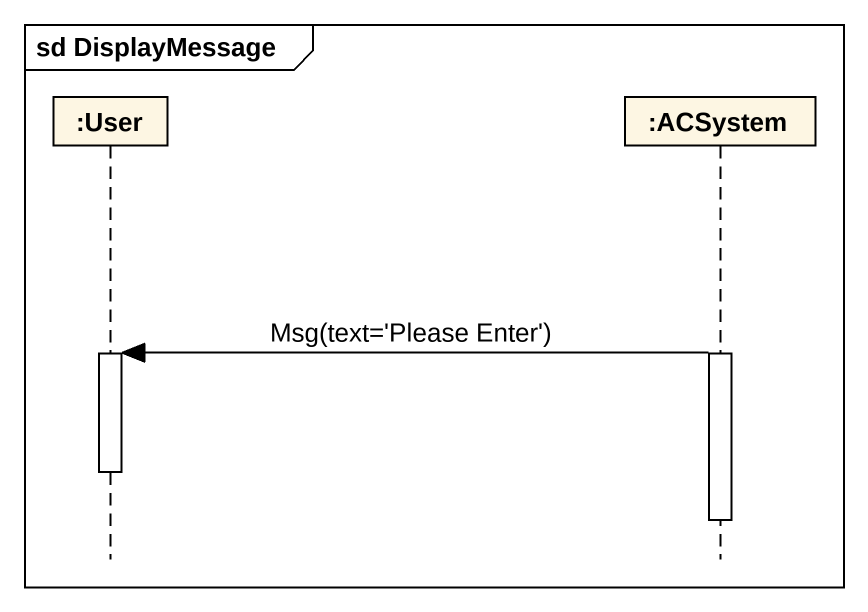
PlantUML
@startuml
mainframe sd DisplayMessage
hide footbox
participant ":User" as User
participant ":ACSystem" as ACSystem

activate ACSystem
ACSystem -> User : Msg(text='Please Enter')
activate User
deactivate User
deactivate ACSystem
@enduml
